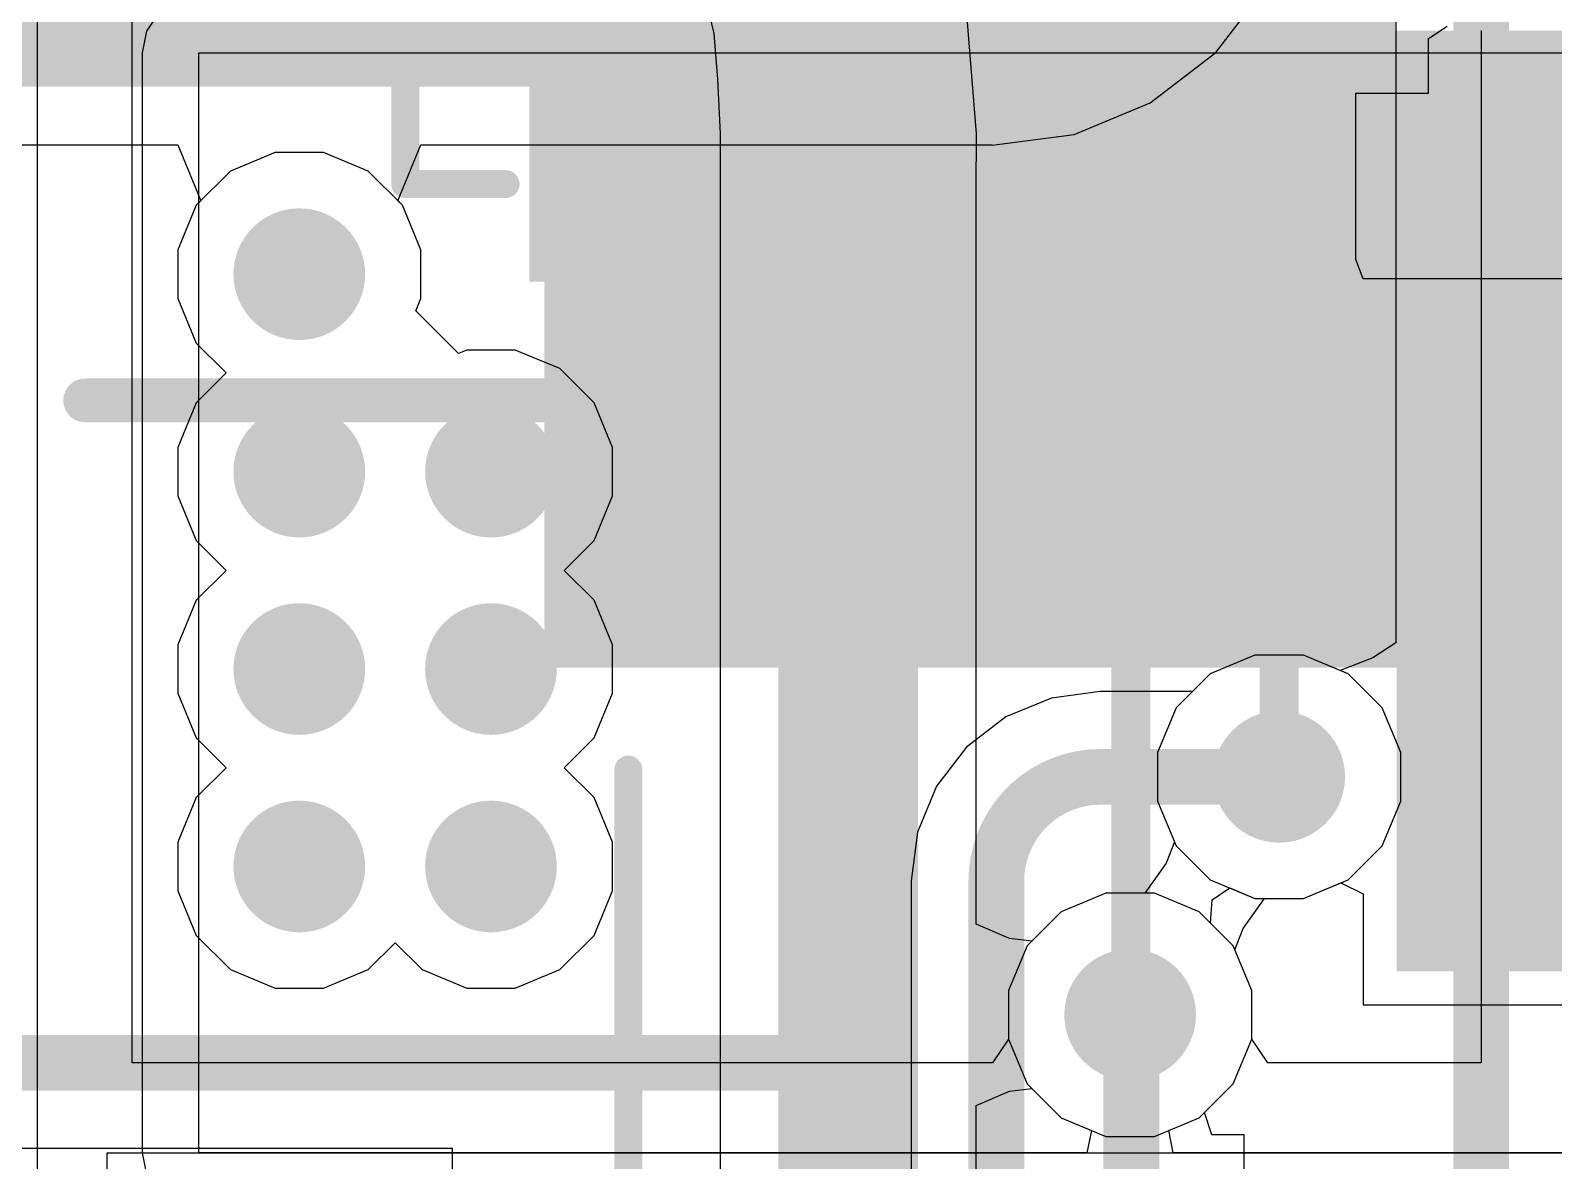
# Model space of a CAD drawing. Header units: inches. Extents: x -0.01 to 2.44, y -0.01 to 2.26.
# Drawn here: x 0.8918 to 1.1649, y 1.0539 to 1.2566 of the extents above; entities that cross this region are included whole.
import ezdxf

# ---------------------------------------------------------------- set-up
doc = ezdxf.new("R2010")
doc.units = ezdxf.units.IN
doc.header["$MEASUREMENT"] = 0
for name, color, linetype in [('Bottom Layer', 5, 'Continuous'), ('Bottom Overlay', 54, 'Continuous'), ('Bottom Paste', 16, 'Continuous'), ('Bottom Solder', 6, 'Continuous'), ('GROUND', 16, 'Continuous'), ('POWER', 76, 'Continuous'), ('SIGNAL1', 90, 'Continuous'), ('SIGNAL2', 156, 'Continuous'), ('Top Layer', 1, 'Continuous'), ('Top Overlay', 2, 'Continuous'), ('Top Paste', 8, 'Continuous'), ('Top Solder', 216, 'Continuous'), ('Via Holes', 16, 'Continuous')]:
    doc.layers.add(name, color=color, linetype=linetype)

# ---------------------------------------------------------------- blocks, each defined once
blk = doc.blocks.new('24_WQFN__4_4__16')
at = {"layer": 'Top Layer'}
for points in [[(-0.05472, 0.05906), (-0.05472, 0.09252), (-0.0437, 0.09252), (-0.0437, 0.05906)], [(-0.03504, 0.05906), (-0.03504, 0.09252), (-0.02402, 0.09252), (-0.02402, 0.05906)], [(-0.01535, 0.05906), (-0.01535, 0.09252), (-0.00433, 0.09252), (-0.00433, 0.05906)], [(0.00433, 0.05906), (0.00433, 0.09252), (0.01535, 0.09252), (0.01535, 0.05906)], [(0.02402, 0.05906), (0.02402, 0.09252), (0.03504, 0.09252), (0.03504, 0.05906)], [(0.0437, 0.05906), (0.0437, 0.09252), (0.05472, 0.09252), (0.05472, 0.05906)], [(-0.09449, 0.05472), (-0.06102, 0.05472), (-0.06102, 0.0437), (-0.09449, 0.0437)], [(0.06102, 0.05472), (0.09449, 0.05472), (0.09449, 0.0437), (0.06102, 0.0437)], [(-0.05315, 0.05315), (0.05315, 0.05315), (0.05315, -0.05315), (-0.05315, -0.05315)], [(-0.09449, 0.03504), (-0.06102, 0.03504), (-0.06102, 0.02402), (-0.09449, 0.02402)], [(0.06102, 0.03504), (0.09449, 0.03504), (0.09449, 0.02402), (0.06102, 0.02402)], [(-0.09449, 0.01535), (-0.06102, 0.01535), (-0.06102, 0.00433), (-0.09449, 0.00433)], [(0.06102, 0.01535), (0.09449, 0.01535), (0.09449, 0.00433), (0.06102, 0.00433)], [(-0.09449, -0.00433), (-0.06102, -0.00433), (-0.06102, -0.01535), (-0.09449, -0.01535)], [(0.06102, -0.00433), (0.09449, -0.00433), (0.09449, -0.01535), (0.06102, -0.01535)], [(-0.09449, -0.02402), (-0.06102, -0.02402), (-0.06102, -0.03504), (-0.09449, -0.03504)], [(0.06102, -0.02402), (0.09449, -0.02402), (0.09449, -0.03504), (0.06102, -0.03504)], [(-0.06102, -0.05472), (-0.09449, -0.05472), (-0.09449, -0.0437), (-0.06102, -0.0437)], [(0.06102, -0.0437), (0.09449, -0.0437), (0.09449, -0.05472), (0.06102, -0.05472)], [(-0.0437, -0.05906), (-0.0437, -0.09252), (-0.05472, -0.09252), (-0.05472, -0.05906)], [(-0.02402, -0.05906), (-0.02402, -0.09252), (-0.03504, -0.09252), (-0.03504, -0.05906)], [(-0.00433, -0.05906), (-0.00433, -0.09252), (-0.01535, -0.09252), (-0.01535, -0.05906)], [(0.01535, -0.05906), (0.01535, -0.09252), (0.00433, -0.09252), (0.00433, -0.05906)], [(0.03504, -0.05906), (0.03504, -0.09252), (0.02402, -0.09252), (0.02402, -0.05906)], [(0.05472, -0.05906), (0.05472, -0.09252), (0.0437, -0.09252), (0.0437, -0.05906)]]:
    blk.add_hatch(color=1, dxfattribs=at).paths.add_polyline_path(points)
at = {"layer": 'Top Paste'}
for points in [[(-0.05472, 0.05906), (-0.05472, 0.09252), (-0.0437, 0.09252), (-0.0437, 0.05906)], [(-0.03504, 0.05906), (-0.03504, 0.09252), (-0.02402, 0.09252), (-0.02402, 0.05906)], [(-0.01535, 0.05906), (-0.01535, 0.09252), (-0.00433, 0.09252), (-0.00433, 0.05906)], [(0.00433, 0.05906), (0.00433, 0.09252), (0.01535, 0.09252), (0.01535, 0.05906)], [(0.02402, 0.05906), (0.02402, 0.09252), (0.03504, 0.09252), (0.03504, 0.05906)], [(0.0437, 0.05906), (0.0437, 0.09252), (0.05472, 0.09252), (0.05472, 0.05906)], [(-0.09449, 0.05472), (-0.06102, 0.05472), (-0.06102, 0.0437), (-0.09449, 0.0437)], [(0.06102, 0.05472), (0.09449, 0.05472), (0.09449, 0.0437), (0.06102, 0.0437)], [(-0.05315, 0.05315), (0.05315, 0.05315), (0.05315, -0.05315), (-0.05315, -0.05315)], [(-0.09449, 0.03504), (-0.06102, 0.03504), (-0.06102, 0.02402), (-0.09449, 0.02402)], [(0.06102, 0.03504), (0.09449, 0.03504), (0.09449, 0.02402), (0.06102, 0.02402)], [(-0.09449, 0.01535), (-0.06102, 0.01535), (-0.06102, 0.00433), (-0.09449, 0.00433)], [(0.06102, 0.01535), (0.09449, 0.01535), (0.09449, 0.00433), (0.06102, 0.00433)], [(-0.09449, -0.00433), (-0.06102, -0.00433), (-0.06102, -0.01535), (-0.09449, -0.01535)], [(0.06102, -0.00433), (0.09449, -0.00433), (0.09449, -0.01535), (0.06102, -0.01535)], [(-0.09449, -0.02402), (-0.06102, -0.02402), (-0.06102, -0.03504), (-0.09449, -0.03504)], [(0.06102, -0.02402), (0.09449, -0.02402), (0.09449, -0.03504), (0.06102, -0.03504)], [(-0.06102, -0.05472), (-0.09449, -0.05472), (-0.09449, -0.0437), (-0.06102, -0.0437)], [(0.06102, -0.0437), (0.09449, -0.0437), (0.09449, -0.05472), (0.06102, -0.05472)], [(-0.0437, -0.05906), (-0.0437, -0.09252), (-0.05472, -0.09252), (-0.05472, -0.05906)], [(-0.02402, -0.05906), (-0.02402, -0.09252), (-0.03504, -0.09252), (-0.03504, -0.05906)], [(-0.00433, -0.05906), (-0.00433, -0.09252), (-0.01535, -0.09252), (-0.01535, -0.05906)], [(0.01535, -0.05906), (0.01535, -0.09252), (0.00433, -0.09252), (0.00433, -0.05906)], [(0.03504, -0.05906), (0.03504, -0.09252), (0.02402, -0.09252), (0.02402, -0.05906)], [(0.05472, -0.05906), (0.05472, -0.09252), (0.0437, -0.09252), (0.0437, -0.05906)]]:
    blk.add_hatch(color=8, dxfattribs=at).paths.add_polyline_path(points)
at = {"layer": 'Top Solder'}
for points in [[(-0.05872, 0.05506), (-0.05872, 0.09652), (-0.0397, 0.09652), (-0.0397, 0.05506)], [(-0.03904, 0.05506), (-0.03904, 0.09652), (-0.02002, 0.09652), (-0.02002, 0.05506)], [(-0.01935, 0.05506), (-0.01935, 0.09652), (-0.00033, 0.09652), (-0.00033, 0.05506)], [(0.00033, 0.05506), (0.00033, 0.09652), (0.01935, 0.09652), (0.01935, 0.05506)], [(0.02002, 0.05506), (0.02002, 0.09652), (0.03904, 0.09652), (0.03904, 0.05506)], [(0.0397, 0.05506), (0.0397, 0.09652), (0.05872, 0.09652), (0.05872, 0.05506)], [(-0.09849, 0.05872), (-0.05702, 0.05872), (-0.05702, 0.0397), (-0.09849, 0.0397)], [(0.05702, 0.05872), (0.09849, 0.05872), (0.09849, 0.0397), (0.05702, 0.0397)], [(-0.05715, 0.05715), (0.05715, 0.05715), (0.05715, -0.05715), (-0.05715, -0.05715)], [(-0.09849, 0.03904), (-0.05702, 0.03904), (-0.05702, 0.02002), (-0.09849, 0.02002)], [(0.05702, 0.03904), (0.09849, 0.03904), (0.09849, 0.02002), (0.05702, 0.02002)], [(-0.09849, 0.01935), (-0.05702, 0.01935), (-0.05702, 0.00033), (-0.09849, 0.00033)], [(0.05702, 0.01935), (0.09849, 0.01935), (0.09849, 0.00033), (0.05702, 0.00033)], [(-0.09849, -0.00033), (-0.05702, -0.00033), (-0.05702, -0.01935), (-0.09849, -0.01935)], [(0.05702, -0.00033), (0.09849, -0.00033), (0.09849, -0.01935), (0.05702, -0.01935)], [(-0.09849, -0.02002), (-0.05702, -0.02002), (-0.05702, -0.03904), (-0.09849, -0.03904)], [(0.05702, -0.02002), (0.09849, -0.02002), (0.09849, -0.03904), (0.05702, -0.03904)], [(-0.05702, -0.05872), (-0.09849, -0.05872), (-0.09849, -0.0397), (-0.05702, -0.0397)], [(0.05702, -0.0397), (0.09849, -0.0397), (0.09849, -0.05872), (0.05702, -0.05872)], [(-0.0397, -0.05506), (-0.0397, -0.09652), (-0.05872, -0.09652), (-0.05872, -0.05506)], [(-0.02002, -0.05506), (-0.02002, -0.09652), (-0.03904, -0.09652), (-0.03904, -0.05506)], [(-0.00033, -0.05506), (-0.00033, -0.09652), (-0.01935, -0.09652), (-0.01935, -0.05506)], [(0.01935, -0.05506), (0.01935, -0.09652), (0.00033, -0.09652), (0.00033, -0.05506)], [(0.03904, -0.05506), (0.03904, -0.09652), (0.02002, -0.09652), (0.02002, -0.05506)], [(0.05872, -0.05506), (0.05872, -0.09652), (0.0397, -0.09652), (0.0397, -0.05506)]]:
    blk.add_hatch(color=216, dxfattribs=at).paths.add_polyline_path(points)
at = {"layer": 'Top Overlay', "const_width": 0.005}
for points in [[(-0.062, 0.081), (-0.081, 0.081)], [(-0.081, 0.063), (-0.081, 0.081)], [(0.081, 0.081), (0.062, 0.081)], [(0.081, 0.063), (0.081, 0.081)], [(-0.106, 0.04457), (-0.106, 0.05457)], [(-0.101, 0.04957), (-0.106, 0.05457)], [(-0.106, 0.04457), (-0.101, 0.04957)], [(-0.081, -0.081), (-0.081, -0.063)], [(0.081, -0.081), (0.081, -0.063)], [(-0.062, -0.081), (-0.081, -0.081)], [(0.081, -0.081), (0.062, -0.081)]]:
    blk.add_lwpolyline(points, dxfattribs=at)
at = {"layer": 'Top Overlay', "const_width": 0.0025}
for points in [[(-0.08225, 0.081, 1), (-0.07975, 0.081, 1)], [(-0.08225, 0.081, 1), (-0.07975, 0.081, 1)], [(-0.06325, 0.081, 1), (-0.06075, 0.081, 1)], [(0.06075, 0.081, 1), (0.06325, 0.081, 1)], [(0.07975, 0.081, 1), (0.08225, 0.081, 1)], [(0.07975, 0.081, 1), (0.08225, 0.081, 1)], [(-0.08225, 0.063, 1), (-0.07975, 0.063, 1)], [(0.07975, 0.063, 1), (0.08225, 0.063, 1)], [(-0.10725, 0.05457, 1), (-0.10475, 0.05457, 1)], [(-0.10725, 0.05457, 1), (-0.10475, 0.05457, 1)], [(-0.10225, 0.04957, 1), (-0.09975, 0.04957, 1)], [(-0.10225, 0.04957, 1), (-0.09975, 0.04957, 1)], [(-0.10725, 0.04457, 1), (-0.10475, 0.04457, 1)], [(-0.10725, 0.04457, 1), (-0.10475, 0.04457, 1)], [(-0.08225, -0.063, 1), (-0.07975, -0.063, 1)], [(0.07975, -0.063, 1), (0.08225, -0.063, 1)], [(-0.08225, -0.081, 1), (-0.07975, -0.081, 1)], [(-0.08225, -0.081, 1), (-0.07975, -0.081, 1)], [(-0.06325, -0.081, 1), (-0.06075, -0.081, 1)], [(0.06075, -0.081, 1), (0.06325, -0.081, 1)], [(0.07975, -0.081, 1), (0.08225, -0.081, 1)], [(0.07975, -0.081, 1), (0.08225, -0.081, 1)]]:
    blk.add_lwpolyline(points, format="xyb", close=True, dxfattribs=at)
blk = doc.blocks.new('RES_3920_B_46')
at = {"layer": 'Bottom Layer'}
blk.add_hatch(color=5, dxfattribs=at).paths.add_polyline_path([(-0.21654, 0.12205), (-0.11024, 0.12205), (-0.11024, -0.12205), (-0.21654, -0.12205)])
at = {"layer": 'Bottom Paste'}
blk.add_hatch(color=16, dxfattribs=at).paths.add_polyline_path([(-0.21654, 0.12205), (-0.11024, 0.12205), (-0.11024, -0.12205), (-0.21654, -0.12205)])
at = {"layer": 'Bottom Solder'}
blk.add_hatch(color=6, dxfattribs=at).paths.add_polyline_path([(-0.22054, 0.12605), (-0.10624, 0.12605), (-0.10624, -0.12605), (-0.22054, -0.12605)])
at = {"layer": 'Bottom Overlay', "const_width": 0.005}
blk.add_lwpolyline([(0.082, -0.111), (-0.088, -0.111)], dxfattribs=at)
at = {"layer": 'Bottom Overlay', "const_width": 0.0025}
blk.add_lwpolyline([(-0.08925, -0.111, 1), (-0.08675, -0.111, 1)], format="xyb", close=True, dxfattribs=at)
blk = doc.blocks.new('BM04B_GHS_TBT_88')
at = {"layer": 'Top Layer'}
blk.add_hatch(color=1, dxfattribs=at).paths.add_polyline_path([(-0.16634, 0.01476), (-0.12697, 0.01476), (-0.12697, -0.09547), (-0.16634, -0.09547)])
at = {"layer": 'Top Paste'}
blk.add_hatch(color=8, dxfattribs=at).paths.add_polyline_path([(-0.16634, 0.01476), (-0.12697, 0.01476), (-0.12697, -0.09547), (-0.16634, -0.09547)])
at = {"layer": 'Top Solder'}
blk.add_hatch(color=216, dxfattribs=at).paths.add_polyline_path([(-0.17034, 0.01876), (-0.12297, 0.01876), (-0.12297, -0.09947), (-0.17034, -0.09947)])
at = {"layer": 'Top Overlay', "const_width": 0.00787}
blk.add_lwpolyline([(0.1122, -0.08366), (-0.1122, -0.08366)], dxfattribs=at)
at = {"layer": 'Top Overlay', "const_width": 0.00394}
for points in [[(-0.11417, -0.08366, 1), (-0.11024, -0.08366, 1)], [(0.11024, -0.08366, 1), (0.11417, -0.08366, 1)]]:
    blk.add_lwpolyline(points, format="xyb", close=True, dxfattribs=at)

msp = doc.modelspace()

# ---------------------------------------------------------------- hatches: boundary and pattern name
at = {"layer": 'Bottom Layer'}
h = msp.add_hatch(color=5, dxfattribs=at)
edge = h.paths.add_edge_path()
edge.add_arc((0.94, 1.21284), 0.01181, 0, 360)
h = msp.add_hatch(color=5, dxfattribs=at)
edge = h.paths.add_edge_path()
edge.add_arc((0.94, 1.17743), 0.01181, 0, 360)
h = msp.add_hatch(color=5, dxfattribs=at)
edge = h.paths.add_edge_path()
edge.add_arc((0.97437, 1.17743), 0.01181, 0, 360)
h = msp.add_hatch(color=5, dxfattribs=at)
edge = h.paths.add_edge_path()
edge.add_arc((0.94, 1.14202), 0.01181, 0, 360)
h = msp.add_hatch(color=5, dxfattribs=at)
edge = h.paths.add_edge_path()
edge.add_arc((0.97437, 1.14202), 0.01181, 0, 360)
h = msp.add_hatch(color=5, dxfattribs=at)
edge = h.paths.add_edge_path()
edge.add_arc((1.11573, 1.12269), 0.01181, 0, 360)
h = msp.add_hatch(color=5, dxfattribs=at)
edge = h.paths.add_edge_path()
edge.add_arc((0.94, 1.10661), 0.01181, 0, 360)
h = msp.add_hatch(color=5, dxfattribs=at)
edge = h.paths.add_edge_path()
edge.add_arc((0.97437, 1.10661), 0.01181, 0, 360)
h = msp.add_hatch(color=5, dxfattribs=at)
edge = h.paths.add_edge_path()
edge.add_arc((1.089, 1.08), 0.01181, 0, 360)
at = {"layer": 'GROUND'}
h = msp.add_hatch(color=16, dxfattribs=at)
edge = h.paths.add_edge_path()
edge.add_arc((0.94, 1.21284), 0.01181, 0, 360)
h = msp.add_hatch(color=16, dxfattribs=at)
edge = h.paths.add_edge_path()
edge.add_arc((0.94, 1.17743), 0.01181, 0, 360)
h = msp.add_hatch(color=16, dxfattribs=at)
edge = h.paths.add_edge_path()
edge.add_arc((0.97437, 1.17743), 0.01181, 0, 360)
h = msp.add_hatch(color=16, dxfattribs=at)
edge = h.paths.add_edge_path()
edge.add_arc((0.94, 1.14202), 0.01181, 0, 360)
h = msp.add_hatch(color=16, dxfattribs=at)
edge = h.paths.add_edge_path()
edge.add_arc((0.97437, 1.14202), 0.01181, 0, 360)
h = msp.add_hatch(color=16, dxfattribs=at)
edge = h.paths.add_edge_path()
edge.add_arc((1.11573, 1.12269), 0.01181, 0, 360)
h = msp.add_hatch(color=16, dxfattribs=at)
edge = h.paths.add_edge_path()
edge.add_arc((0.94, 1.10661), 0.01181, 0, 360)
h = msp.add_hatch(color=16, dxfattribs=at)
edge = h.paths.add_edge_path()
edge.add_arc((0.97437, 1.10661), 0.01181, 0, 360)
h = msp.add_hatch(color=16, dxfattribs=at)
edge = h.paths.add_edge_path()
edge.add_arc((1.089, 1.08), 0.01181, 0, 360)
at = {"layer": 'POWER'}
h = msp.add_hatch(color=76, dxfattribs=at)
edge = h.paths.add_edge_path()
edge.add_arc((0.94, 1.21284), 0.01181, 0, 360)
h = msp.add_hatch(color=76, dxfattribs=at)
edge = h.paths.add_edge_path()
edge.add_arc((0.94, 1.17743), 0.01181, 0, 360)
h = msp.add_hatch(color=76, dxfattribs=at)
edge = h.paths.add_edge_path()
edge.add_arc((0.97437, 1.17743), 0.01181, 0, 360)
h = msp.add_hatch(color=76, dxfattribs=at)
edge = h.paths.add_edge_path()
edge.add_arc((0.94, 1.14202), 0.01181, 0, 360)
h = msp.add_hatch(color=76, dxfattribs=at)
edge = h.paths.add_edge_path()
edge.add_arc((0.97437, 1.14202), 0.01181, 0, 360)
h = msp.add_hatch(color=76, dxfattribs=at)
edge = h.paths.add_edge_path()
edge.add_arc((1.11573, 1.12269), 0.01181, 0, 360)
h = msp.add_hatch(color=76, dxfattribs=at)
edge = h.paths.add_edge_path()
edge.add_arc((0.94, 1.10661), 0.01181, 0, 360)
h = msp.add_hatch(color=76, dxfattribs=at)
edge = h.paths.add_edge_path()
edge.add_arc((0.97437, 1.10661), 0.01181, 0, 360)
h = msp.add_hatch(color=76, dxfattribs=at)
edge = h.paths.add_edge_path()
edge.add_arc((1.089, 1.08), 0.01181, 0, 360)
at = {"layer": 'SIGNAL1'}
h = msp.add_hatch(color=90, dxfattribs=at)
edge = h.paths.add_edge_path()
edge.add_arc((0.94, 1.21284), 0.01181, 0, 360)
h = msp.add_hatch(color=90, dxfattribs=at)
edge = h.paths.add_edge_path()
edge.add_arc((0.94, 1.17743), 0.01181, 0, 360)
h = msp.add_hatch(color=90, dxfattribs=at)
edge = h.paths.add_edge_path()
edge.add_arc((0.97437, 1.17743), 0.01181, 0, 360)
h = msp.add_hatch(color=90, dxfattribs=at)
edge = h.paths.add_edge_path()
edge.add_arc((0.94, 1.14202), 0.01181, 0, 360)
h = msp.add_hatch(color=90, dxfattribs=at)
edge = h.paths.add_edge_path()
edge.add_arc((0.97437, 1.14202), 0.01181, 0, 360)
h = msp.add_hatch(color=90, dxfattribs=at)
edge = h.paths.add_edge_path()
edge.add_arc((1.11573, 1.12269), 0.01181, 0, 360)
h = msp.add_hatch(color=90, dxfattribs=at)
edge = h.paths.add_edge_path()
edge.add_arc((0.94, 1.10661), 0.01181, 0, 360)
h = msp.add_hatch(color=90, dxfattribs=at)
edge = h.paths.add_edge_path()
edge.add_arc((0.97437, 1.10661), 0.01181, 0, 360)
h = msp.add_hatch(color=90, dxfattribs=at)
edge = h.paths.add_edge_path()
edge.add_arc((1.089, 1.08), 0.01181, 0, 360)
at = {"layer": 'SIGNAL2'}
h = msp.add_hatch(color=156, dxfattribs=at)
edge = h.paths.add_edge_path()
edge.add_arc((0.94, 1.21284), 0.01181, 0, 360)
h = msp.add_hatch(color=156, dxfattribs=at)
edge = h.paths.add_edge_path()
edge.add_arc((0.94, 1.17743), 0.01181, 0, 360)
h = msp.add_hatch(color=156, dxfattribs=at)
edge = h.paths.add_edge_path()
edge.add_arc((0.97437, 1.17743), 0.01181, 0, 360)
h = msp.add_hatch(color=156, dxfattribs=at)
edge = h.paths.add_edge_path()
edge.add_arc((0.94, 1.14202), 0.01181, 0, 360)
h = msp.add_hatch(color=156, dxfattribs=at)
edge = h.paths.add_edge_path()
edge.add_arc((0.97437, 1.14202), 0.01181, 0, 360)
h = msp.add_hatch(color=156, dxfattribs=at)
edge = h.paths.add_edge_path()
edge.add_arc((1.11573, 1.12269), 0.01181, 0, 360)
h = msp.add_hatch(color=156, dxfattribs=at)
edge = h.paths.add_edge_path()
edge.add_arc((0.94, 1.10661), 0.01181, 0, 360)
h = msp.add_hatch(color=156, dxfattribs=at)
edge = h.paths.add_edge_path()
edge.add_arc((0.97437, 1.10661), 0.01181, 0, 360)
h = msp.add_hatch(color=156, dxfattribs=at)
edge = h.paths.add_edge_path()
edge.add_arc((1.089, 1.08), 0.01181, 0, 360)
at = {"layer": 'Top Layer'}
h = msp.add_hatch(color=1, dxfattribs=at)
edge = h.paths.add_edge_path()
edge.add_arc((0.94, 1.21284), 0.01181, 0, 360)
h = msp.add_hatch(color=1, dxfattribs=at)
edge = h.paths.add_edge_path()
edge.add_arc((0.94, 1.17743), 0.01181, 0, 360)
h = msp.add_hatch(color=1, dxfattribs=at)
edge = h.paths.add_edge_path()
edge.add_arc((0.97437, 1.17743), 0.01181, 0, 360)
h = msp.add_hatch(color=1, dxfattribs=at)
edge = h.paths.add_edge_path()
edge.add_arc((0.94, 1.14202), 0.01181, 0, 360)
h = msp.add_hatch(color=1, dxfattribs=at)
edge = h.paths.add_edge_path()
edge.add_arc((0.97437, 1.14202), 0.01181, 0, 360)
h = msp.add_hatch(color=1, dxfattribs=at)
edge = h.paths.add_edge_path()
edge.add_arc((1.11573, 1.12269), 0.01181, 0, 360)
h = msp.add_hatch(color=1, dxfattribs=at)
edge = h.paths.add_edge_path()
edge.add_arc((0.94, 1.10661), 0.01181, 0, 360)
h = msp.add_hatch(color=1, dxfattribs=at)
edge = h.paths.add_edge_path()
edge.add_arc((0.97437, 1.10661), 0.01181, 0, 360)
h = msp.add_hatch(color=1, dxfattribs=at)
edge = h.paths.add_edge_path()
edge.add_arc((1.089, 1.08), 0.01181, 0, 360)
at = {"layer": 'Via Holes'}
h = msp.add_hatch(color=7, dxfattribs=at)
edge = h.paths.add_edge_path()
edge.add_arc((0.94, 1.21284), 0.00591, 0, 360)
h = msp.add_hatch(color=7, dxfattribs=at)
edge = h.paths.add_edge_path()
edge.add_arc((0.94, 1.17743), 0.00591, 0, 360)
h = msp.add_hatch(color=7, dxfattribs=at)
edge = h.paths.add_edge_path()
edge.add_arc((0.97437, 1.17743), 0.00591, 0, 360)
h = msp.add_hatch(color=7, dxfattribs=at)
edge = h.paths.add_edge_path()
edge.add_arc((0.94, 1.14202), 0.00591, 0, 360)
h = msp.add_hatch(color=7, dxfattribs=at)
edge = h.paths.add_edge_path()
edge.add_arc((0.97437, 1.14202), 0.00591, 0, 360)
h = msp.add_hatch(color=7, dxfattribs=at)
edge = h.paths.add_edge_path()
edge.add_arc((1.11573, 1.12269), 0.00591, 0, 360)
h = msp.add_hatch(color=7, dxfattribs=at)
edge = h.paths.add_edge_path()
edge.add_arc((0.94, 1.10661), 0.00591, 0, 360)
h = msp.add_hatch(color=7, dxfattribs=at)
edge = h.paths.add_edge_path()
edge.add_arc((0.97437, 1.10661), 0.00591, 0, 360)
h = msp.add_hatch(color=7, dxfattribs=at)
edge = h.paths.add_edge_path()
edge.add_arc((1.089, 1.08), 0.00591, 0, 360)

# ---------------------------------------------------------------- linework, layer by layer
at = {"layer": 'Bottom Layer'}
for p, q in [((0.91479, 1.25974), (0.91258, 1.25644)), ((0.91258, 1.25644), (0.9118, 1.25254)), ((0.9118, 1.25254), (0.9118, 1.05527)), ((0.922, 1.05527), (0.922, 1.25254)), ((0.922, 1.25254), (1.23205, 1.25254)), ((1.11139, 1.1445), (1.10337, 1.14118)), ((1.12007, 1.1445), (1.11139, 1.1445)), ((1.12808, 1.14118), (1.12007, 1.1445)), ((1.10337, 1.14118), (1.09724, 1.13505)), ((1.13422, 1.13505), (1.12808, 1.14118)), ((1.09724, 1.13505), (1.09392, 1.12703)), ((1.13754, 1.12703), (1.13422, 1.13505)), ((1.09392, 1.12703), (1.09392, 1.11835)), ((1.13754, 1.11835), (1.13754, 1.12703)), ((1.09392, 1.11835), (1.09724, 1.11034)), ((1.13422, 1.11034), (1.13754, 1.11835)), ((1.09724, 1.11034), (1.10337, 1.1042)), ((1.12808, 1.1042), (1.13422, 1.11034)), ((1.10337, 1.1042), (1.11139, 1.10088)), ((1.12007, 1.10088), (1.12808, 1.1042)), ((1.08466, 1.10181), (1.07665, 1.09849)), ((1.09334, 1.10181), (1.08466, 1.10181)), ((1.10135, 1.09849), (1.09334, 1.10181)), ((1.11139, 1.10088), (1.12007, 1.10088)), ((1.07665, 1.09849), (1.07051, 1.09235)), ((1.10749, 1.09235), (1.10135, 1.09849)), ((1.07051, 1.09235), (1.06719, 1.08434)), ((1.11081, 1.08434), (1.10749, 1.09235)), ((1.06719, 1.08434), (1.06719, 1.07566)), ((1.11081, 1.07566), (1.11081, 1.08434)), ((1.06719, 1.07566), (1.07051, 1.06765)), ((1.10749, 1.06765), (1.11081, 1.07566)), ((1.07051, 1.06765), (1.07665, 1.06151)), ((1.10135, 1.06151), (1.10749, 1.06765)), ((1.07665, 1.06151), (1.08206, 1.05927)), ((1.09594, 1.05927), (1.10135, 1.06151)), ((1.08206, 1.05927), (1.08126, 1.05527)), ((1.09674, 1.05527), (1.09594, 1.05927)), ((0.9118, 1.05527), (0.91258, 1.05137)), ((1.08126, 1.05527), (0.922, 1.05527)), ((1.302, 1.05527), (1.09674, 1.05527))]:
    msp.add_line(p, q, dxfattribs=at)
at = {"layer": 'GROUND'}
for p, q in [((0.93566, 1.23465), (0.92765, 1.23133)), ((0.94434, 1.23465), (0.93566, 1.23465)), ((0.95235, 1.23133), (0.94434, 1.23465)), ((0.92765, 1.23133), (0.92151, 1.22519)), ((0.95849, 1.22519), (0.95235, 1.23133)), ((0.92151, 1.22519), (0.91819, 1.21718)), ((0.96181, 1.21718), (0.95849, 1.22519)), ((0.91819, 1.21718), (0.91819, 1.2085)), ((0.96181, 1.2085), (0.96181, 1.21718)), ((0.91819, 1.2085), (0.92151, 1.20049)), ((0.96089, 1.20628), (0.96181, 1.2085)), ((0.96854, 1.19863), (0.96089, 1.20628)), ((0.92151, 1.20049), (0.92686, 1.19513)), ((0.97003, 1.19924), (0.96854, 1.19863)), ((0.9787, 1.19924), (0.97003, 1.19924)), ((0.98672, 1.19592), (0.9787, 1.19924)), ((0.92686, 1.19513), (0.92151, 1.18978)), ((0.99286, 1.18978), (0.98672, 1.19592)), ((0.92151, 1.18978), (0.91819, 1.18177)), ((0.99618, 1.18177), (0.99286, 1.18978)), ((0.91819, 1.18177), (0.91819, 1.17309)), ((0.99618, 1.17309), (0.99618, 1.18177)), ((0.91819, 1.17309), (0.92151, 1.16507)), ((0.99286, 1.16507), (0.99618, 1.17309)), ((0.92151, 1.16507), (0.92686, 1.15972)), ((0.98751, 1.15972), (0.99286, 1.16507)), ((0.92686, 1.15972), (0.92151, 1.15437)), ((0.99286, 1.15437), (0.98751, 1.15972)), ((0.92151, 1.15437), (0.91819, 1.14636)), ((0.99618, 1.14636), (0.99286, 1.15437)), ((0.91819, 1.14636), (0.91819, 1.13768)), ((0.99618, 1.13768), (0.99618, 1.14636)), ((1.11139, 1.1445), (1.10337, 1.14118)), ((1.12007, 1.1445), (1.11139, 1.1445)), ((1.12808, 1.14118), (1.12007, 1.1445)), ((1.10337, 1.14118), (1.09724, 1.13505)), ((1.13422, 1.13505), (1.12808, 1.14118)), ((0.91819, 1.13768), (0.92151, 1.12966)), ((0.99286, 1.12966), (0.99618, 1.13768)), ((1.09724, 1.13505), (1.09392, 1.12703)), ((1.13754, 1.12703), (1.13422, 1.13505)), ((0.92151, 1.12966), (0.92686, 1.12431)), ((0.98751, 1.12431), (0.99286, 1.12966)), ((1.09392, 1.12703), (1.09392, 1.11835)), ((1.13754, 1.11835), (1.13754, 1.12703)), ((0.92686, 1.12431), (0.92151, 1.11896)), ((0.99286, 1.11896), (0.98751, 1.12431)), ((0.92151, 1.11896), (0.91819, 1.11095)), ((0.99618, 1.11095), (0.99286, 1.11896)), ((1.09392, 1.11835), (1.09694, 1.11105)), ((1.13422, 1.11034), (1.13754, 1.11835)), ((0.91819, 1.11095), (0.91819, 1.10227)), ((0.99618, 1.10227), (0.99618, 1.11095)), ((1.09694, 1.11105), (1.09545, 1.10723)), ((1.12808, 1.1042), (1.13422, 1.11034)), ((1.09545, 1.10723), (1.09162, 1.10181)), ((1.12007, 1.10088), (1.12808, 1.1042)), ((0.91819, 1.10227), (0.92151, 1.09425)), ((0.99286, 1.09425), (0.99618, 1.10227)), ((1.08466, 1.10181), (1.07665, 1.09849)), ((1.09162, 1.10181), (1.08466, 1.10181)), ((1.10928, 1.09546), (1.11311, 1.10088)), ((1.11311, 1.10088), (1.12007, 1.10088)), ((1.07665, 1.09849), (1.07051, 1.09235)), ((1.10779, 1.09164), (1.10928, 1.09546)), ((0.92151, 1.09425), (0.92765, 1.08812)), ((0.95235, 1.08812), (0.95718, 1.09294)), ((0.95718, 1.09294), (0.96201, 1.08812)), ((0.98672, 1.08812), (0.99286, 1.09425)), ((1.07051, 1.09235), (1.06719, 1.08434)), ((1.11081, 1.08434), (1.10779, 1.09164)), ((0.92765, 1.08812), (0.93566, 1.0848)), ((0.94434, 1.0848), (0.95235, 1.08812)), ((0.96201, 1.08812), (0.97003, 1.0848)), ((0.9787, 1.0848), (0.98672, 1.08812)), ((0.93566, 1.0848), (0.94434, 1.0848)), ((0.97003, 1.0848), (0.9787, 1.0848)), ((1.06719, 1.08434), (1.06719, 1.07566)), ((1.11081, 1.07566), (1.11081, 1.08434)), ((1.06719, 1.07566), (1.07051, 1.06765)), ((1.10749, 1.06765), (1.11081, 1.07566)), ((1.07051, 1.06765), (1.07665, 1.06151)), ((1.10135, 1.06151), (1.10749, 1.06765)), ((1.07665, 1.06151), (1.08466, 1.05819)), ((1.09334, 1.05819), (1.10135, 1.06151)), ((1.08466, 1.05819), (1.09334, 1.05819))]:
    msp.add_line(p, q, dxfattribs=at)
at = {"layer": 'POWER'}
for p, q in [((0.91, 1.07138), (0.91, 1.28326)), ((0.89297, 1.26867), (0.89297, 0.81)), ((1.15196, 1.25657), (1.15196, 1.07138)), ((1.11139, 1.1445), (1.10337, 1.14118)), ((1.12007, 1.1445), (1.11139, 1.1445)), ((1.12808, 1.14118), (1.12007, 1.1445)), ((1.10337, 1.14118), (1.09724, 1.13505)), ((1.13422, 1.13505), (1.12808, 1.14118)), ((1.09724, 1.13505), (1.09392, 1.12703)), ((1.13754, 1.12703), (1.13422, 1.13505)), ((1.09392, 1.12703), (1.09392, 1.11835)), ((1.13754, 1.11835), (1.13754, 1.12703)), ((1.09392, 1.11835), (1.09694, 1.11105)), ((1.13422, 1.11034), (1.13754, 1.11835)), ((1.09694, 1.11105), (1.09545, 1.10723)), ((1.12808, 1.1042), (1.13422, 1.11034)), ((1.09545, 1.10723), (1.09162, 1.10181)), ((1.12007, 1.10088), (1.12808, 1.1042)), ((1.08466, 1.10181), (1.07665, 1.09849)), ((1.09162, 1.10181), (1.08466, 1.10181)), ((1.10928, 1.09546), (1.11311, 1.10088)), ((1.11311, 1.10088), (1.12007, 1.10088)), ((1.07665, 1.09849), (1.07051, 1.09235)), ((1.10779, 1.09164), (1.10928, 1.09546)), ((1.07051, 1.09235), (1.06719, 1.08434)), ((1.11081, 1.08434), (1.10779, 1.09164)), ((1.06719, 1.08434), (1.06719, 1.07566)), ((1.11081, 1.07566), (1.11081, 1.08434)), ((1.06719, 1.07566), (1.06433, 1.07138)), ((1.11367, 1.07138), (1.11081, 1.07566)), ((1.06433, 1.07138), (0.91, 1.07138)), ((1.15196, 1.07138), (1.11367, 1.07138)), ((0.90553, 0.82923), (0.90553, 1.05527)), ((0.90553, 1.05527), (2.03705, 1.05527))]:
    msp.add_line(p, q, dxfattribs=at)
at = {"layer": 'SIGNAL1'}
for p, q in [((1.01015, 1.27355), (1.01436, 1.256)), ((1.06142, 1.238), (1.05944, 1.26314)), ((1.01436, 1.256), (1.01501, 1.24781)), ((1.01501, 1.24781), (1.01548, 1.238)), ((1.01548, 1.238), (1.01548, 1.23797)), ((1.01548, 1.23797), (1.01548, 1.2379)), ((1.01548, 1.2379), (1.01548, 0.98746)), ((1.06137, 1.22803), (1.06142, 1.238)), ((1.06142, 1.238), (1.06142, 1.238)), ((1.06142, 1.238), (1.06142, 1.238)), ((0.93566, 1.23465), (0.92765, 1.23133)), ((0.94434, 1.23465), (0.93566, 1.23465)), ((0.95235, 1.23133), (0.94434, 1.23465)), ((0.92765, 1.23133), (0.92151, 1.22519)), ((0.95849, 1.22519), (0.95235, 1.23133)), ((1.06137, 1.09628), (1.06137, 1.22803)), ((0.92151, 1.22519), (0.91819, 1.21718)), ((0.96181, 1.21718), (0.95849, 1.22519)), ((0.91819, 1.21718), (0.91819, 1.2085)), ((0.96181, 1.2085), (0.96181, 1.21718)), ((0.91819, 1.2085), (0.92151, 1.20049)), ((0.96089, 1.20628), (0.96181, 1.2085)), ((0.96854, 1.19863), (0.96089, 1.20628)), ((0.92151, 1.20049), (0.92686, 1.19513)), ((0.97003, 1.19924), (0.96854, 1.19863)), ((0.9787, 1.19924), (0.97003, 1.19924)), ((0.98672, 1.19592), (0.9787, 1.19924)), ((0.92686, 1.19513), (0.92151, 1.18978)), ((0.99286, 1.18978), (0.98672, 1.19592)), ((0.92151, 1.18978), (0.91819, 1.18177)), ((0.99618, 1.18177), (0.99286, 1.18978)), ((0.91819, 1.18177), (0.91819, 1.17309)), ((0.99618, 1.17309), (0.99618, 1.18177)), ((0.91819, 1.17309), (0.92151, 1.16507)), ((0.99286, 1.16507), (0.99618, 1.17309)), ((0.92151, 1.16507), (0.92686, 1.15972)), ((0.98751, 1.15972), (0.99286, 1.16507)), ((0.92686, 1.15972), (0.92151, 1.15437)), ((0.99286, 1.15437), (0.98751, 1.15972)), ((0.92151, 1.15437), (0.91819, 1.14636)), ((0.99618, 1.14636), (0.99286, 1.15437)), ((0.91819, 1.14636), (0.91819, 1.13768)), ((0.99618, 1.13768), (0.99618, 1.14636)), ((1.11139, 1.1445), (1.10337, 1.14118)), ((1.12007, 1.1445), (1.11139, 1.1445)), ((1.12808, 1.14118), (1.12007, 1.1445)), ((1.10337, 1.14118), (1.09724, 1.13505)), ((1.13422, 1.13505), (1.12808, 1.14118)), ((0.91819, 1.13768), (0.92151, 1.12966)), ((0.99286, 1.12966), (0.99618, 1.13768)), ((1.09724, 1.13505), (1.09392, 1.12703)), ((1.13754, 1.12703), (1.13422, 1.13505)), ((0.92151, 1.12966), (0.92686, 1.12431)), ((0.98751, 1.12431), (0.99286, 1.12966)), ((1.09392, 1.12703), (1.09392, 1.11835)), ((1.13754, 1.11835), (1.13754, 1.12703)), ((0.92686, 1.12431), (0.92151, 1.11896)), ((0.99286, 1.11896), (0.98751, 1.12431)), ((0.92151, 1.11896), (0.91819, 1.11095)), ((0.99618, 1.11095), (0.99286, 1.11896)), ((1.09392, 1.11835), (1.09694, 1.11105)), ((1.13422, 1.11034), (1.13754, 1.11835)), ((0.91819, 1.11095), (0.91819, 1.10227)), ((0.99618, 1.10227), (0.99618, 1.11095)), ((1.09694, 1.11105), (1.09545, 1.10723)), ((1.12808, 1.1042), (1.13422, 1.11034)), ((1.09545, 1.10723), (1.09162, 1.10181)), ((1.12007, 1.10088), (1.12808, 1.1042)), ((0.91819, 1.10227), (0.92151, 1.09425)), ((0.99286, 1.09425), (0.99618, 1.10227)), ((1.08466, 1.10181), (1.07665, 1.09849)), ((1.09162, 1.10181), (1.08466, 1.10181)), ((1.10928, 1.09546), (1.11311, 1.10088)), ((1.11311, 1.10088), (1.12007, 1.10088)), ((1.07665, 1.09849), (1.07137, 1.09321)), ((1.06739, 1.09369), (1.06137, 1.09628)), ((1.10779, 1.09164), (1.10928, 1.09546)), ((0.92151, 1.09425), (0.92765, 1.08812)), ((0.95235, 1.08812), (0.95718, 1.09294)), ((0.95718, 1.09294), (0.96201, 1.08812)), ((0.98672, 1.08812), (0.99286, 1.09425)), ((1.07137, 1.09321), (1.06739, 1.09369)), ((1.11081, 1.08434), (1.10779, 1.09164)), ((0.92765, 1.08812), (0.93566, 1.0848)), ((0.94434, 1.0848), (0.95235, 1.08812)), ((0.96201, 1.08812), (0.97003, 1.0848)), ((0.9787, 1.0848), (0.98672, 1.08812)), ((0.93566, 1.0848), (0.94434, 1.0848)), ((0.97003, 1.0848), (0.9787, 1.0848)), ((1.11081, 1.07566), (1.11081, 1.08434)), ((1.10749, 1.06765), (1.11081, 1.07566)), ((1.06137, 1.06372), (1.06739, 1.06631)), ((1.06739, 1.06631), (1.07137, 1.06679)), ((1.07137, 1.06679), (1.07665, 1.06151)), ((1.10135, 1.06151), (1.10749, 1.06765)), ((1.06137, 0.86262), (1.06137, 1.06372)), ((1.07665, 1.06151), (1.08466, 1.05819)), ((1.09334, 1.05819), (1.10135, 1.06151)), ((1.08466, 1.05819), (1.09334, 1.05819))]:
    msp.add_line(p, q, dxfattribs=at)
at = {"layer": 'SIGNAL1', "const_width": 0.025}
msp.add_lwpolyline([(0.9981, 1.33535, -0.198912), (1.03843, 1.238)], format="xyb", dxfattribs=at)
for points in [[(1.03843, 1.238), (1.03843, 1.23793)], [(1.03843, 0.86262), (1.03843, 1.23793)]]:
    msp.add_lwpolyline(points, dxfattribs=at)
at = {"layer": 'SIGNAL1', "const_width": 0.0125}
for points in [[(1.03218, 1.238, 1), (1.04468, 1.238, 1)], [(1.03218, 1.238, 1), (1.04468, 1.238, 1)], [(1.03218, 1.23793, 1), (1.04468, 1.23793, 1)], [(1.03218, 1.23793, 1), (1.04468, 1.23793, 1)]]:
    msp.add_lwpolyline(points, format="xyb", close=True, dxfattribs=at)
at = {"layer": 'SIGNAL2'}
for p, q in [((1.10437, 1.25259), (1.11339, 1.26433)), ((1.13666, 1.26283), (1.13666, 1.14675)), ((1.09262, 1.24357), (1.10437, 1.25259)), ((1.07894, 1.23791), (1.09262, 1.24357)), ((1.06426, 1.23597), (1.07894, 1.23791)), ((0.8779, 1.23602), (0.91819, 1.23602)), ((0.91819, 1.23602), (0.92233, 1.22602)), ((0.95767, 1.22602), (0.96181, 1.23602)), ((0.96181, 1.23602), (1.06426, 1.23602)), ((1.06426, 1.23602), (1.06426, 1.23597)), ((0.92151, 1.22519), (0.91819, 1.21718)), ((0.92233, 1.22602), (0.92151, 1.22519)), ((0.95849, 1.22519), (0.95767, 1.22602)), ((0.96181, 1.21718), (0.95849, 1.22519)), ((0.91819, 1.21718), (0.91819, 1.2085)), ((0.96181, 1.2085), (0.96181, 1.21718)), ((0.91819, 1.2085), (0.92151, 1.20049)), ((0.96089, 1.20628), (0.96181, 1.2085)), ((0.96854, 1.19863), (0.96089, 1.20628)), ((0.92151, 1.20049), (0.92686, 1.19513)), ((0.97003, 1.19924), (0.96854, 1.19863)), ((0.9787, 1.19924), (0.97003, 1.19924)), ((0.98672, 1.19592), (0.9787, 1.19924)), ((0.92686, 1.19513), (0.92151, 1.18978)), ((0.99286, 1.18978), (0.98672, 1.19592)), ((0.92151, 1.18978), (0.91819, 1.18177)), ((0.99618, 1.18177), (0.99286, 1.18978)), ((0.91819, 1.18177), (0.91819, 1.17309)), ((0.99618, 1.17309), (0.99618, 1.18177)), ((0.91819, 1.17309), (0.92151, 1.16507)), ((0.99286, 1.16507), (0.99618, 1.17309)), ((0.92151, 1.16507), (0.92686, 1.15972)), ((0.98751, 1.15972), (0.99286, 1.16507)), ((0.92686, 1.15972), (0.92151, 1.15437)), ((0.99286, 1.15437), (0.98751, 1.15972)), ((0.92151, 1.15437), (0.91819, 1.14636)), ((0.99618, 1.14636), (0.99286, 1.15437)), ((0.91819, 1.14636), (0.91819, 1.13768)), ((0.99618, 1.13768), (0.99618, 1.14636)), ((1.11139, 1.1445), (1.10337, 1.14118)), ((1.12007, 1.1445), (1.11139, 1.1445)), ((1.12666, 1.14177), (1.12007, 1.1445)), ((1.13666, 1.14675), (1.1325, 1.14405)), ((1.1325, 1.14405), (1.12666, 1.14177)), ((1.10337, 1.14118), (1.10018, 1.13798)), ((0.91819, 1.13768), (0.92151, 1.12966)), ((0.99286, 1.12966), (0.99618, 1.13768)), ((1.0749, 1.13682), (1.0667, 1.13343)), ((1.08364, 1.13797), (1.0749, 1.13682)), ((1.08369, 1.13798), (1.08364, 1.13797)), ((1.10018, 1.13798), (1.08369, 1.13798)), ((1.0667, 1.13343), (1.05966, 1.12803)), ((0.92151, 1.12966), (0.92686, 1.12431)), ((0.98751, 1.12431), (0.99286, 1.12966)), ((1.05966, 1.12803), (1.05426, 1.12099)), ((0.92686, 1.12431), (0.92151, 1.11896)), ((0.99286, 1.11896), (0.98751, 1.12431)), ((1.05426, 1.12099), (1.05087, 1.11279)), ((0.92151, 1.11896), (0.91819, 1.11095)), ((0.99618, 1.11095), (0.99286, 1.11896)), ((1.05087, 1.11279), (1.04972, 1.10405)), ((0.91819, 1.11095), (0.91819, 1.10227)), ((0.99618, 1.10227), (0.99618, 1.11095)), ((1.04972, 1.10405), (1.04971, 1.104)), ((1.04971, 1.104), (1.04971, 0.79783)), ((0.91819, 1.10227), (0.92151, 1.09425)), ((0.99286, 1.09425), (0.99618, 1.10227)), ((0.92151, 1.09425), (0.92765, 1.08812)), ((0.95235, 1.08812), (0.95718, 1.09294)), ((0.95718, 1.09294), (0.96201, 1.08812)), ((0.98672, 1.08812), (0.99286, 1.09425)), ((0.92765, 1.08812), (0.93566, 1.0848)), ((0.94434, 1.0848), (0.95235, 1.08812)), ((0.96201, 1.08812), (0.97003, 1.0848)), ((0.9787, 1.0848), (0.98672, 1.08812)), ((0.93566, 1.0848), (0.94434, 1.0848)), ((0.97003, 1.0848), (0.9787, 1.0848))]:
    msp.add_line(p, q, dxfattribs=at)
for points, const_width in [([(1.098, 1.2927, -0.414214), (1.06426, 1.25896)], 0.025), ([(1.065, 1.104, -0.414214), (1.08369, 1.12269)], 0.01)]:
    msp.add_lwpolyline(points, format="xyb", dxfattribs=dict(at, const_width=const_width))
for points, const_width in [([(1.15196, 0.32307), (1.15196, 1.27938)], 0.01), ([(0.65511, 1.25896), (1.06426, 1.25896)], 0.025), ([(1.08369, 1.12269), (1.11573, 1.12269)], 0.01), ([(1.065, 0.04502), (1.065, 1.104)], 0.01), ([(1.089, 1.08), (1.08921, 1.07979)], 0.01), ([(1.08921, 0.14475), (1.08921, 1.07979)], 0.01)]:
    msp.add_lwpolyline(points, dxfattribs=dict(at, const_width=const_width))
for points, const_width in [([(1.05801, 1.25896, 1), (1.07051, 1.25896, 1)], 0.0125), ([(1.05801, 1.25896, 1), (1.07051, 1.25896, 1)], 0.0125), ([(1.08119, 1.12269, 1), (1.08619, 1.12269, 1)], 0.005), ([(1.08119, 1.12269, 1), (1.08619, 1.12269, 1)], 0.005), ([(1.11323, 1.12269, 1), (1.11823, 1.12269, 1)], 0.005), ([(1.0625, 1.104, 1), (1.0675, 1.104, 1)], 0.005), ([(1.0625, 1.104, 1), (1.0675, 1.104, 1)], 0.005), ([(1.0865, 1.08, 1), (1.0915, 1.08, 1)], 0.005), ([(1.08671, 1.07979, 1), (1.09171, 1.07979, 1)], 0.005), ([(1.08671, 1.07979, 1), (1.09171, 1.07979, 1)], 0.005)]:
    msp.add_lwpolyline(points, format="xyb", close=True, dxfattribs=dict(at, const_width=const_width))
at = {"layer": 'Top Layer'}
for p, q in [((1.14252, 1.25509), (1.14585, 1.25731)), ((1.14252, 1.24528), (1.14252, 1.25509)), ((1.12949, 1.21547), (1.12949, 1.24528)), ((1.12949, 1.24528), (1.14252, 1.24528)), ((1.13079, 1.21201), (1.12949, 1.21547)), ((1.19016, 1.21201), (1.13079, 1.21201)), ((1.12007, 1.10088), (1.12679, 1.10366)), ((1.12679, 1.10366), (1.13079, 1.10168)), ((1.1037, 1.10063), (1.10687, 1.10275)), ((1.10687, 1.10275), (1.11139, 1.10088)), ((1.11139, 1.10088), (1.12007, 1.10088)), ((1.13079, 1.10168), (1.13079, 1.08177)), ((1.10342, 1.09642), (1.1037, 1.10063)), ((1.10749, 1.09235), (1.10342, 1.09642)), ((1.11081, 1.08434), (1.10749, 1.09235)), ((1.11081, 1.07566), (1.11081, 1.08434)), ((1.13079, 1.08177), (1.19016, 1.08177)), ((1.10749, 1.06765), (1.11081, 1.07566)), ((1.10231, 1.06246), (1.10749, 1.06765)), ((1.10366, 1.05846), (1.10231, 1.06246)), ((1.10945, 1.05846), (1.10366, 1.05846)), ((1.10945, 0.97154), (1.10945, 1.05846)), ((0.70945, 1.05608), (0.9674, 1.05608)), ((0.9674, 1.05608), (0.9674, 0.97409))]:
    msp.add_line(p, q, dxfattribs=at)
for points, const_width in [([(1.11573, 1.12269), (1.11573, 1.26073)], 0.007), ([(1.08911, 1.23214), (1.08921, 1.23224)], 0.007), ([(1.08911, 1.08011), (1.08911, 1.23214)], 0.007), ([(1.089, 1.08), (1.08911, 1.08011)], 0.007), ([(0.63843, 1.07138), (1.03843, 1.07138)], 0.01), ([(1.03843, 1.01535), (1.03843, 1.07138)], 0.01)]:
    msp.add_lwpolyline(points, dxfattribs=dict(at, const_width=const_width))
for points, const_width in [([(1.08736, 1.23214, 1), (1.09086, 1.23214, 1)], 0.0035), ([(1.08736, 1.23214, 1), (1.09086, 1.23214, 1)], 0.0035), ([(1.08746, 1.23224, 1), (1.09096, 1.23224, 1)], 0.0035), ([(1.11398, 1.12269, 1), (1.11748, 1.12269, 1)], 0.0035), ([(1.08725, 1.08, 1), (1.09075, 1.08, 1)], 0.0035), ([(1.08736, 1.08011, 1), (1.09086, 1.08011, 1)], 0.0035), ([(1.08736, 1.08011, 1), (1.09086, 1.08011, 1)], 0.0035), ([(1.03593, 1.07138, 1), (1.04093, 1.07138, 1)], 0.005), ([(1.03593, 1.07138, 1), (1.04093, 1.07138, 1)], 0.005)]:
    msp.add_lwpolyline(points, format="xyb", close=True, dxfattribs=dict(at, const_width=const_width))

# ---------------------------------------------------------------- block references
for name, p, rotation in [('24_WQFN__4_4__16', (1.04, 1.31), 270), ('RES_3920_B_46', (1.11, 1.036), 270), ('BM04B_GHS_TBT_88', (1.01382, 1.10654), 180)]:
    msp.add_blockref(name, p, dxfattribs=dict(rotation=rotation))

doc.saveas('drawing.dxf')
